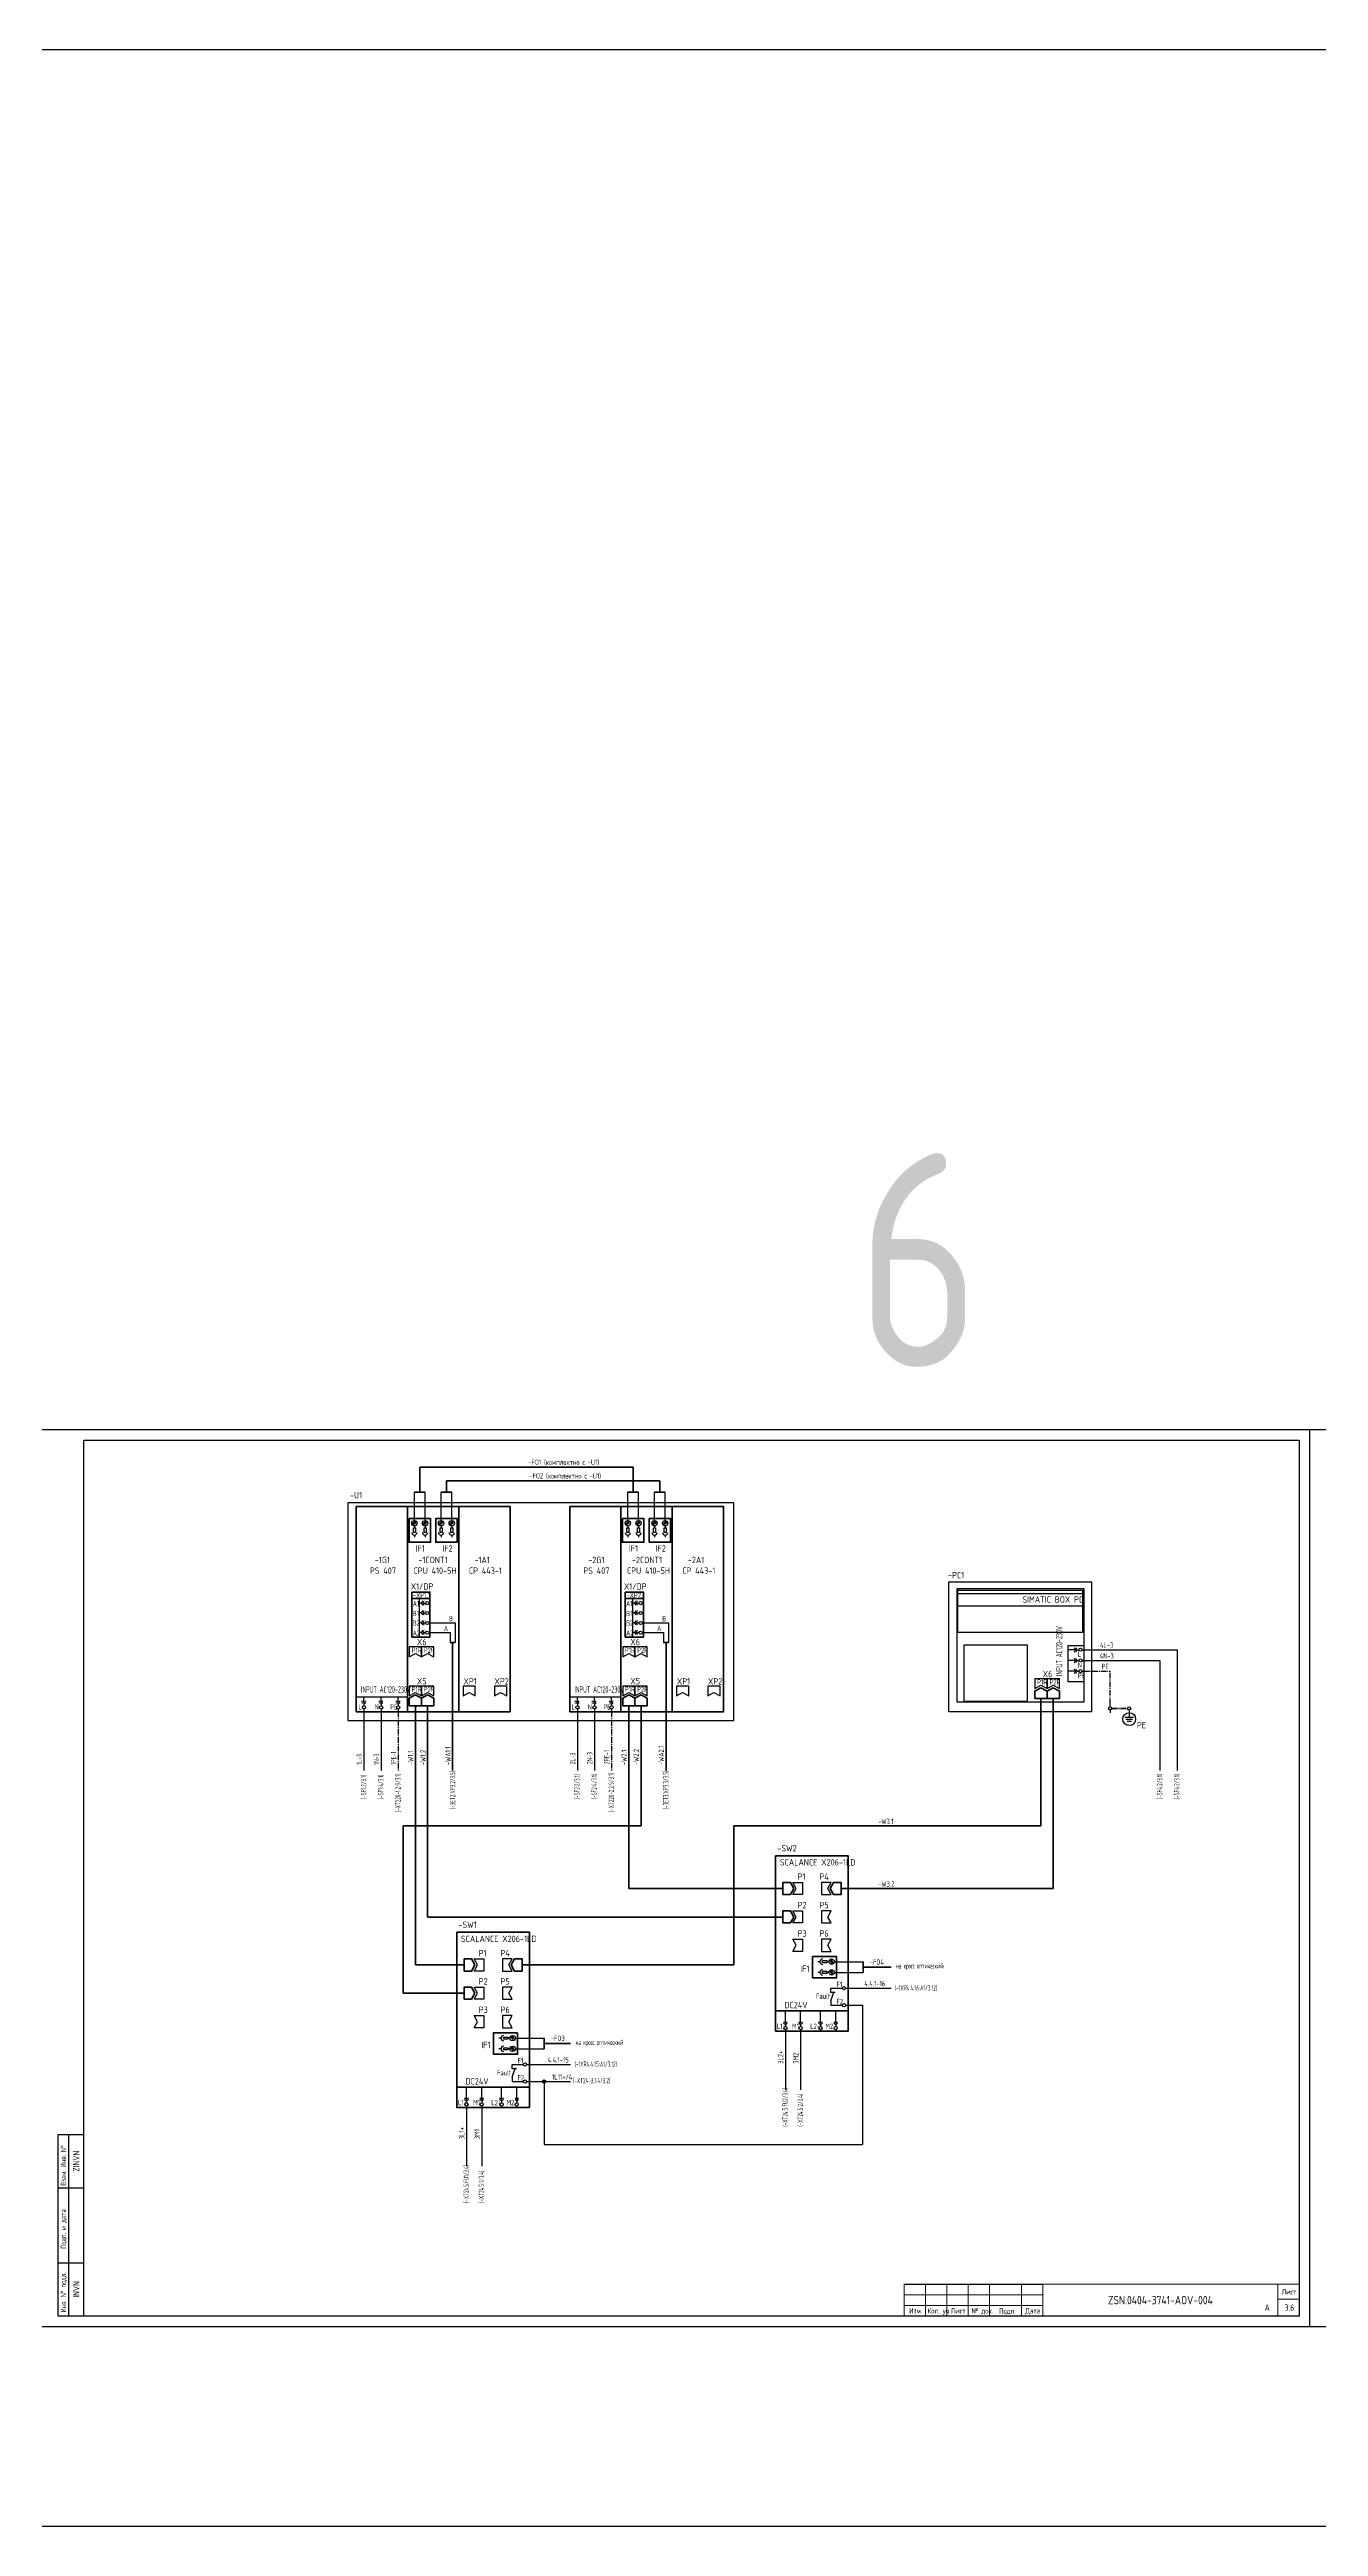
# Model space of a CAD drawing. Header units: millimetres. Extents: x 613 to 19799, y 1373 to 4314.
# Drawn here: x 3666 to 4260, y 1373 to 2532 of the extents above; entities that cross this region are included whole.
import ezdxf
from ezdxf.enums import TextEntityAlignment as Align

# ---------------------------------------------------------------- set-up
doc = ezdxf.new("R2010")
doc.units = ezdxf.units.MM
doc.set_wipeout_variables(frame=1)
doc.linetypes.add('3_2012-53-ТКР2.1-2_План$0${ Chain Double-Dash }', pattern=[0])
doc.linetypes.add('EPL_DASHLONGDOT', pattern=[1, 0.66, -0.12, 0.1, -0.12])
doc.layers.add('EPLAN108', color=5, linetype='Continuous', lineweight=30)
for name, color, linetype in [('Временный', 6, 'Continuous'), ('КИА_МАРКИРОВКА', 2, 'Continuous'), ('КИА_НАКЛЕЙКИ', 1, 'Continuous'), ('КИА_РАМКИ-ШТАМПЫ', 7, 'Continuous'), ('ФОРМАТ', 7, 'Continuous')]:
    doc.layers.add(name, color=color, linetype=linetype)
doc.styles.add('GOST-A 3-1', font='gost_0.ttf', dxfattribs={"height": 3})
doc.styles.add('GOSTA-2.5-1', font='GOST_AU.ttf', dxfattribs={"width": 0.9, "height": 2.5})
doc.styles.add('ROMAND0-100', font='romand.shx')
doc.styles.add('ROMANS0-60', font='romans.shx', dxfattribs={"width": 0.6})
doc.styles.add('ROMANS0-70', font='romans.shx', dxfattribs={"width": 0.7})

# ---------------------------------------------------------------- blocks, each defined once
blk = doc.blocks.new('frm6')
at = {"layer": 'ФОРМАТ'}
blk.add_line((-185, 15), (-120, 15), dxfattribs=at)
at = {"layer": 'ФОРМАТ', "const_width": 0.5}
blk.add_lwpolyline([(-185, 15), (-185, 0), (0, 0), (0, 15)], close=True, dxfattribs=at)
for points in [[(-175, 15), (-175, 0)], [(-165, 15), (-165, 0)], [(-155, 15), (-155, 0)], [(-145, 15), (-145, 0)], [(-130, 15), (-130, 0)], [(-120, 15), (-120, 0)], [(-10, 15), (-10, 0)], [(-185, 10), (-120, 10)], [(-185, 5), (-120, 5)], [(-10, 8), (0, 8)]]:
    blk.add_lwpolyline(points, dxfattribs=at)
at = {"layer": 'ФОРМАТ', "style": 'GOSTA-2.5-1', "width": 0.95}
for s, p in [('Лист', (-8.2, 9.4)), ('Изм.', (-182.6, 0.5)), ('Кол. уч.', (-174, 0.5)), ('Лист', (-163.1, 0.5)), ('№ док.', (-153.4, 0.5)), ('Подп.', (-140.5, 0.4)), ('Дата', (-128.2, 0.5))]:
    blk.add_text(s, height=2.5, dxfattribs=at).set_placement(p, align=Align.BOTTOM_LEFT)
at = {"layer": 'ФОРМАТ', "flags": 8}
for tag, style, width, p in [('R2', 'ROMANS0-70', 0.7, (-184.4, 10)), ('QTY2', 'ROMANS0-70', 0.65, (-174.3, 10.3)), ('SH2', 'ROMANS0-70', 0.7, (-164.3, 10)), ('ND2', 'ROMANS0-60', 0.6, (-154.3, 10)), ('SIGN2', 'ROMANS0-70', 0.7, (-144.3, 10)), ('DATE2', 'ROMANS0-70', 0.43, (-129.4, 10)), ('R1', 'ROMANS0-70', 0.7, (-184.4, 5)), ('QTY1', 'ROMANS0-70', 0.65, (-174.3, 5.3)), ('SH1', 'ROMANS0-70', 0.7, (-164.3, 5)), ('ND1', 'ROMANS0-60', 0.6, (-154.3, 5)), ('SIGN1', 'ROMANS0-70', 0.7, (-144.3, 5)), ('DATE1', 'ROMANS0-70', 0.43, (-129.4, 5))]:
    blk.add_attdef(tag, text='', height=3, dxfattribs=dict(at, style=style, width=width)).set_placement(p, align=Align.BOTTOM_LEFT)
at = {"layer": 'ФОРМАТ', "style": 'ROMANS0-70', "width": 0.7, "flags": 8}
blk.add_attdef('SH', text='', height=3, dxfattribs=at).set_placement((-5.2, 3.8), align=Align.MIDDLE_CENTER)
blk = doc.blocks.new('A$C5C167954')
at = {"color": 0}
for p, q in [((0.7, 2.8), (0.7, 4)), ((0.7, 1.3), (0.7, 0))]:
    blk.add_line(p, q, dxfattribs=at)
blk.add_wipeout([(0.7, 2.8), (0.8, 2.7), (0.9, 2.7), (0.9, 2.7), (1, 2.7), (1, 2.7), (1, 2.7), (1.1, 2.7), (1.1, 2.6), (1.2, 2.6), (1.3, 2.5), (1.3, 2.5), (1.4, 2.4), (1.4, 2.4), (1.4, 2.3), (1.5, 2.2), (1.5, 2.2), (1.5, 2.1), (1.5, 2), (1.5, 1.9), (1.5, 1.9), (1.5, 1.8), (1.4, 1.7), (1.4, 1.7), (1.4, 1.6), (1.4, 1.6), (1.3, 1.5), (1.3, 1.5), (1.3, 1.5), (1.3, 1.4), (1.2, 1.4), (1.2, 1.4), (1.1, 1.3), (1.1, 1.3), (1, 1.3), (0.9, 1.3), (0.8, 1.3), (0.8, 1.3), (0.7, 1.3), (0.7, 1.3), (0.6, 1.3), (0.5, 1.3), (0.4, 1.3), (0.4, 1.4), (0.3, 1.4), (0.2, 1.5), (0.2, 1.5), (0.1, 1.6), (0.1, 1.6), (0.1, 1.7), (0, 1.7), (0, 1.8), (0, 1.8), (0, 1.9), (0, 2), (0, 2), (0, 2.1), (0, 2.1), (0, 2.2), (0, 2.3), (0.1, 2.3), (0.1, 2.4), (0.1, 2.4), (0.2, 2.5), (0.2, 2.5), (0.3, 2.6), (0.3, 2.6), (0.4, 2.7), (0.4, 2.7), (0.5, 2.7), (0.5, 2.7), (0.6, 2.7), (0.7, 2.7)], dxfattribs=at)
blk.add_circle((0.7, 2), 0.75, dxfattribs=at)
blk = doc.blocks.new('A$C2D160E4F')
at = {"color": 0}
for p, q in [((1, 6.3), (5, 6.3)), ((1.5, 5.3), (4.5, 5.3)), ((2, 4.3), (4, 4.3)), ((3, 9.6), (3, 8.3)), ((3, 8.3), (3, 6.3))]:
    blk.add_line(p, q, dxfattribs=at)
blk.add_circle((3, 5.3), 3, dxfattribs=at)
at = {"style": 'GOST-A 3-1'}
blk.add_text('PE', height=3, dxfattribs=at).set_placement((6.6, 1))
blk = doc.blocks.new('A$C3D920043')
at = {"lineweight": 25}
for p, q in [((2, 2), (0, 2)), ((2, 2), (6.5, 0.5)), ((6, 0), (6, 2)), ((6, 2), (8, 2))]:
    blk.add_line(p, q, dxfattribs=at)
blk = doc.blocks.new('A$C2EC3666A')
h = blk.add_hatch(color=7)
h.dxf.hatch_style = 1
edge = h.paths.add_edge_path()
edge.add_arc((0, 0), 0.75, 0, 360)
at = {"color": 0}
blk.add_circle((0, 0), 0.75, dxfattribs=at)

msp = doc.modelspace()

# ---------------------------------------------------------------- linework, layer by layer
for p, q in [((3662, 1886.4), (4256, 1886.4)), ((3682, 1881.4), (4251, 1881.4)), ((3682, 1471.4), (3682, 1881.4)), ((4251, 1881.4), (4251, 1471.4)), ((4256, 1466.4), (4256, 1886.4)), ((4256, 1886.4), (4850, 1886.4)), ((4256, 1466.4), (4256, 1886.4)), ((4039.9, 1624.9), (4059.9, 1624.9)), ((3890.6, 1589.2), (3902.2, 1589.2)), ((3670, 1471.4), (3670, 1556.4)), ((3670, 1556.4), (3682, 1556.4)), ((3675, 1471.4), (3675, 1556.4)), ((3670, 1531.4), (3682, 1531.4)), ((3670, 1496.4), (3682, 1496.4)), ((3675, 1496.4), (3682, 1496.4)), ((4256, 1466.4), (3662, 1466.4)), ((3682, 1471.4), (3670, 1471.4)), ((4251, 1471.4), (3682, 1471.4)), ((4850, 1466.4), (4256, 1466.4))]:
    msp.add_line(p, q)
at = {"color": 31, "lineweight": 40}
for p, q in [((3839.3, 1857.1), (3839.3, 1868.7)), ((3839.3, 1868.7), (3939.2, 1868.7)), ((3939.2, 1857.1), (3939.2, 1868.7)), ((3836.8, 1857.1), (3841.8, 1857.1)), ((3849.3, 1857.1), (3854.3, 1857.1)), ((3851.8, 1857.1), (3851.8, 1862.3)), ((3851.8, 1862.3), (3951.7, 1862.3)), ((3936.7, 1857.1), (3941.7, 1857.1)), ((3949.2, 1857.1), (3954.2, 1857.1)), ((3951.7, 1857.1), (3951.7, 1862.3)), ((4046.8, 1637.3), (4046.8, 1632.3)), ((4059.9, 1634.8), (4046.8, 1634.8)), ((3897.5, 1601.5), (3897.5, 1596.5)), ((3909.9, 1599), (3897.5, 1599))]:
    msp.add_line(p, q, dxfattribs=at)
at = {"color": 0}
for p, q in [((3836.8, 1843.7), (3836.8, 1857.1)), ((3841.8, 1843.7), (3841.8, 1857.1)), ((3849.3, 1843.7), (3849.3, 1857.1)), ((3854.3, 1843.7), (3854.3, 1857.1)), ((3936.7, 1843.7), (3936.7, 1857.1)), ((3941.7, 1843.7), (3941.7, 1857.1)), ((3949.2, 1843.7), (3949.2, 1857.1)), ((3954.2, 1843.7), (3954.2, 1857.1)), ((3835.8, 1842.3), (3837.3, 1843.1)), ((3837.5, 1842.7), (3836.1, 1841.8)), ((3836.1, 1841.8), (3836.9, 1842.5)), ((3837.1, 1842.2), (3836.1, 1841.8)), ((3837.3, 1843.1), (3836.3, 1842.8)), ((3836.5, 1842.4), (3837.3, 1843.1)), ((3836.8, 1841.2), (3836.8, 1840.2)), ((3836.8, 1837), (3836.8, 1836)), ((3840.8, 1842.3), (3842.3, 1843.1)), ((3842.5, 1842.7), (3841.1, 1841.8)), ((3841.1, 1841.8), (3841.9, 1842.5)), ((3842.1, 1842.2), (3841.1, 1841.8)), ((3842.3, 1843.1), (3841.3, 1842.8)), ((3841.5, 1842.4), (3842.3, 1843.1)), ((3841.8, 1841.2), (3841.8, 1840.2)), ((3841.8, 1837), (3841.8, 1836)), ((3848.3, 1842.3), (3849.8, 1843.1)), ((3850, 1842.7), (3848.6, 1841.8)), ((3848.6, 1841.8), (3849.3, 1842.5)), ((3849.5, 1842.2), (3848.6, 1841.8)), ((3849.8, 1843.1), (3848.8, 1842.8)), ((3849, 1842.4), (3849.8, 1843.1)), ((3849.3, 1841.2), (3849.3, 1840.2)), ((3849.3, 1837), (3849.3, 1836)), ((3853.3, 1842.3), (3854.8, 1843.1)), ((3855, 1842.7), (3853.6, 1841.8)), ((3853.6, 1841.8), (3854.3, 1842.5)), ((3854.5, 1842.2), (3853.6, 1841.8)), ((3854.8, 1843.1), (3853.8, 1842.8)), ((3854, 1842.4), (3854.8, 1843.1)), ((3854.3, 1841.2), (3854.3, 1840.2)), ((3854.3, 1837), (3854.3, 1836)), ((3935.7, 1842.3), (3937.2, 1843.1)), ((3937.4, 1842.7), (3936, 1841.8)), ((3936, 1841.8), (3936.7, 1842.5)), ((3936.9, 1842.2), (3936, 1841.8)), ((3937.2, 1843.1), (3936.2, 1842.8)), ((3936.4, 1842.4), (3937.2, 1843.1)), ((3936.7, 1841.2), (3936.7, 1840.2)), ((3936.7, 1837), (3936.7, 1836)), ((3940.7, 1842.3), (3942.2, 1843.1)), ((3942.4, 1842.7), (3941, 1841.8)), ((3941, 1841.8), (3941.7, 1842.5)), ((3941.9, 1842.2), (3941, 1841.8)), ((3942.2, 1843.1), (3941.2, 1842.8)), ((3941.4, 1842.4), (3942.2, 1843.1)), ((3941.7, 1841.2), (3941.7, 1840.2)), ((3941.7, 1837), (3941.7, 1836)), ((3948.2, 1842.3), (3949.7, 1843.1)), ((3949.9, 1842.7), (3948.4, 1841.8)), ((3948.4, 1841.8), (3949.2, 1842.5)), ((3949.4, 1842.2), (3948.4, 1841.8)), ((3949.7, 1843.1), (3948.7, 1842.8)), ((3948.9, 1842.4), (3949.7, 1843.1)), ((3949.2, 1841.2), (3949.2, 1840.2)), ((3949.2, 1837), (3949.2, 1836)), ((3953.2, 1842.3), (3954.7, 1843.1)), ((3954.9, 1842.7), (3953.4, 1841.8)), ((3953.4, 1841.8), (3954.2, 1842.5)), ((3954.4, 1842.2), (3953.4, 1841.8)), ((3954.7, 1843.1), (3953.7, 1842.8)), ((3953.9, 1842.4), (3954.7, 1843.1)), ((3954.2, 1841.2), (3954.2, 1840.2)), ((3954.2, 1837), (3954.2, 1836)), ((3839.2, 1789.2), (3839.2, 1807.2)), ((3839.9, 1805.1), (3839.2, 1805.1)), ((3839.9, 1800.5), (3839.2, 1800.5)), ((3840.7, 1805.1), (3842.1, 1805.1)), ((3840.7, 1800.5), (3842.1, 1800.5)), ((3843.6, 1805.1), (3844.1, 1805.1)), ((3843.6, 1800.5), (3844.1, 1800.5)), ((3939.1, 1789.2), (3939.1, 1807.2)), ((3939.8, 1805.1), (3939.1, 1805.1)), ((3939.8, 1800.5), (3939.1, 1800.5)), ((3940.5, 1805.1), (3941.9, 1805.1)), ((3940.5, 1800.5), (3941.9, 1800.5)), ((3943.4, 1805.1), (3944, 1805.1)), ((3943.4, 1800.5), (3944, 1800.5)), ((3839.9, 1795.9), (3839.2, 1795.9)), ((3839.9, 1791.3), (3839.2, 1791.3)), ((3840.7, 1795.9), (3842.1, 1795.9)), ((3840.7, 1791.3), (3842.1, 1791.3)), ((3843.6, 1795.8), (3844.1, 1795.8)), ((3843.6, 1791.3), (3844.1, 1791.3)), ((3844.1, 1795.8), (3855.9, 1795.8)), ((3844.1, 1791.3), (3853.5, 1791.3)), ((3853.5, 1791.3), (3853.5, 1786.7)), ((3855.9, 1795.8), (3855.9, 1786.7)), ((3939.8, 1795.9), (3939.1, 1795.9)), ((3939.8, 1791.3), (3939.1, 1791.3)), ((3940.5, 1795.9), (3941.9, 1795.9)), ((3940.5, 1791.3), (3941.9, 1791.3)), ((3943.4, 1795.8), (3944, 1795.8)), ((3943.4, 1791.3), (3944, 1791.3)), ((3944, 1795.8), (3955.8, 1795.8)), ((3944, 1791.3), (3953.4, 1791.3)), ((3953.4, 1791.3), (3953.4, 1786.7)), ((3955.8, 1795.8), (3955.8, 1786.7)), ((3843.6, 1782), (3844.1, 1782)), ((4146.4, 1783.3), (4142.9, 1783.3)), ((4146.4, 1778.3), (4142.9, 1778.3)), ((4147.1, 1783.3), (4147.9, 1783.3)), ((4147.1, 1778.3), (4147.9, 1778.3)), ((4149.4, 1783.3), (4150.1, 1783.3)), ((4149.4, 1778.3), (4150.1, 1778.3)), ((4146.4, 1773.3), (4142.9, 1773.3)), ((4147.1, 1773.3), (4147.9, 1773.3)), ((4149.4, 1773.3), (4150.1, 1773.3)), ((3813.2, 1758.5), (3813.2, 1761.3)), ((3813.2, 1757.8), (3813.2, 1757)), ((3813.2, 1755.5), (3813.2, 1754.3)), ((3821.2, 1758.5), (3821.2, 1761.3)), ((3821.2, 1757.8), (3821.2, 1757)), ((3821.2, 1755.5), (3821.2, 1754.3)), ((3829.2, 1758.5), (3829.2, 1761.3)), ((3829.2, 1757.8), (3829.2, 1757)), ((3829.2, 1755.5), (3829.2, 1754.3)), ((3913.1, 1758.5), (3913.1, 1761.3)), ((3913.1, 1757.8), (3913.1, 1757)), ((3913.1, 1755.5), (3913.1, 1754.3)), ((3921.1, 1758.5), (3921.1, 1761.3)), ((3921.1, 1757.8), (3921.1, 1757)), ((3921.1, 1755.5), (3921.1, 1754.3)), ((3929.1, 1758.5), (3929.1, 1761.3)), ((3929.1, 1757.8), (3929.1, 1757)), ((3929.1, 1755.5), (3929.1, 1754.3)), ((4026.6, 1637.3), (4025.6, 1637.3)), ((4030.9, 1637.3), (4029.9, 1637.3)), ((4032.3, 1636.5), (4031.4, 1638)), ((4031.4, 1638), (4032.1, 1637.2)), ((4031.8, 1637), (4031.4, 1638)), ((4031.9, 1638.3), (4032.7, 1636.7)), ((4032.1, 1637.6), (4032.7, 1636.7)), ((4032.7, 1636.7), (4032.4, 1637.7)), ((4033.4, 1637.3), (4046.8, 1637.3)), ((4026.6, 1632.3), (4025.6, 1632.3)), ((4030.9, 1632.3), (4029.9, 1632.3)), ((4032.3, 1631.5), (4031.4, 1633)), ((4031.4, 1633), (4032.1, 1632.2)), ((4031.8, 1632), (4031.4, 1633)), ((4031.8, 1624.9), (4037.2, 1624.9)), ((4031.9, 1633.3), (4032.7, 1631.7)), ((4032.1, 1632.6), (4032.7, 1631.7)), ((4032.7, 1631.7), (4032.4, 1632.7)), ((4033.4, 1632.3), (4046.8, 1632.3)), ((4038.7, 1624.9), (4039.9, 1624.9)), ((4010.5, 1608.5), (4010.5, 1614.3)), ((4017.6, 1608.5), (4017.6, 1614.3)), ((4026.9, 1608.5), (4026.9, 1614.3)), ((4031.8, 1616.9), (4037.2, 1616.9)), ((4034, 1608.5), (4034, 1614.3)), ((4038.7, 1616.9), (4039.9, 1616.9)), ((3877.3, 1601.5), (3876.3, 1601.5)), ((3881.6, 1601.5), (3880.6, 1601.5)), ((3883, 1600.8), (3882.1, 1602.2)), ((3882.1, 1602.2), (3882.8, 1601.5)), ((3882.5, 1601.3), (3882.1, 1602.2)), ((3882.7, 1602.5), (3883.4, 1601)), ((3882.8, 1601.8), (3883.4, 1601)), ((3883.4, 1601), (3883.1, 1602)), ((3884.1, 1601.5), (3897.5, 1601.5)), ((4010.5, 1607.7), (4010.5, 1607)), ((4010.5, 1605.5), (4010.5, 1604.8)), ((4017.6, 1607.7), (4017.6, 1607)), ((4017.6, 1605.5), (4017.6, 1604.8)), ((4026.9, 1607.7), (4026.9, 1607)), ((4026.9, 1605.5), (4026.9, 1604.8)), ((4034, 1607.7), (4034, 1607)), ((4034, 1605.5), (4034, 1604.8)), ((3877.3, 1596.5), (3876.3, 1596.5)), ((3881.6, 1596.5), (3880.6, 1596.5)), ((3883, 1595.8), (3882.1, 1597.2)), ((3882.1, 1597.2), (3882.8, 1596.5)), ((3882.5, 1596.3), (3882.1, 1597.2)), ((3882.6, 1589.2), (3887.9, 1589.2)), ((3882.7, 1597.5), (3883.4, 1596)), ((3882.8, 1596.8), (3883.4, 1596)), ((3883.4, 1596), (3883.1, 1597)), ((3884.1, 1596.5), (3897.5, 1596.5)), ((3889.4, 1589.2), (3890.6, 1589.2)), ((3902.2, 1589.2), (3909.9, 1589.2)), ((3861.2, 1572.8), (3861.2, 1578.6)), ((3868.3, 1572.8), (3868.3, 1578.6)), ((3877.6, 1572.8), (3877.6, 1578.6)), ((3882.6, 1581.2), (3887.9, 1581.2)), ((3884.7, 1572.8), (3884.7, 1578.6)), ((3889.4, 1581.2), (3890.6, 1581.2)), ((3861.2, 1572), (3861.2, 1571.3)), ((3861.2, 1569.8), (3861.2, 1569.1)), ((3868.3, 1572), (3868.3, 1571.3)), ((3868.3, 1569.8), (3868.3, 1569.1)), ((3877.6, 1572), (3877.6, 1571.3)), ((3877.6, 1569.8), (3877.6, 1569.1)), ((3884.7, 1572), (3884.7, 1571.3)), ((3884.7, 1569.8), (3884.7, 1569.1))]:
    msp.add_line(p, q, dxfattribs=at)
at = {"linetype": 'Continuous'}
for p, q in [((4149.6, 1809.5), (4091.2, 1809.5)), ((4091.2, 1803.9), (4149.6, 1803.9))]:
    msp.add_line(p, q, dxfattribs=at)
at = {"lineweight": 18}
for p, q in [((3840.7, 1806.2), (3839.9, 1805.1)), ((3839.9, 1805.1), (3840.7, 1804.2)), ((3840.7, 1801.6), (3839.9, 1800.5)), ((3839.9, 1800.5), (3840.7, 1799.6)), ((3840.7, 1797), (3839.9, 1795.9)), ((3841.4, 1806.2), (3840.7, 1805.1)), ((3840.7, 1805.1), (3841.4, 1804.2)), ((3841.4, 1801.6), (3840.7, 1800.5)), ((3840.7, 1800.5), (3841.4, 1799.6)), ((3841.4, 1797), (3840.7, 1795.9)), ((3940.5, 1806.2), (3939.8, 1805.1)), ((3939.8, 1805.1), (3940.5, 1804.2)), ((3940.5, 1801.6), (3939.8, 1800.5)), ((3939.8, 1800.5), (3940.5, 1799.6)), ((3940.5, 1797), (3939.8, 1795.9)), ((3941.3, 1806.2), (3940.5, 1805.1)), ((3940.5, 1805.1), (3941.3, 1804.2)), ((3941.3, 1801.6), (3940.5, 1800.5)), ((3940.5, 1800.5), (3941.3, 1799.6)), ((3941.3, 1797), (3940.5, 1795.9)), ((3839.9, 1795.9), (3840.7, 1795)), ((3840.7, 1792.4), (3839.9, 1791.3)), ((3839.9, 1791.3), (3840.7, 1790.4)), ((3840.7, 1795.9), (3841.4, 1795)), ((3841.4, 1792.4), (3840.7, 1791.3)), ((3840.7, 1791.3), (3841.4, 1790.4)), ((3939.8, 1795.9), (3940.5, 1795)), ((3940.5, 1792.4), (3939.8, 1791.3)), ((3939.8, 1791.3), (3940.5, 1790.4)), ((3940.5, 1795.9), (3941.3, 1795)), ((3941.3, 1792.4), (3940.5, 1791.3)), ((3940.5, 1791.3), (3941.3, 1790.4)), ((4146.4, 1783.3), (4145.7, 1784.2)), ((4145.7, 1782.2), (4146.4, 1783.3)), ((4146.4, 1778.3), (4145.7, 1779.2)), ((4145.7, 1777.2), (4146.4, 1778.3)), ((4146.4, 1773.3), (4145.7, 1774.2)), ((4147.1, 1783.3), (4146.4, 1784.2)), ((4146.4, 1782.2), (4147.1, 1783.3)), ((4147.1, 1778.3), (4146.4, 1779.2)), ((4146.4, 1777.2), (4147.1, 1778.3)), ((4147.1, 1773.3), (4146.4, 1774.2)), ((4145.7, 1772.2), (4146.4, 1773.3)), ((4146.4, 1772.2), (4147.1, 1773.3)), ((3812.1, 1759.3), (3813.2, 1758.5)), ((3812.1, 1758.5), (3813.2, 1757.8)), ((3813.2, 1758.5), (3814.1, 1759.3)), ((3813.2, 1757.8), (3814.1, 1758.5)), ((3820.1, 1759.3), (3821.2, 1758.5)), ((3820.1, 1758.5), (3821.2, 1757.8)), ((3821.2, 1758.5), (3822.1, 1759.3)), ((3821.2, 1757.8), (3822.1, 1758.5)), ((3828.1, 1759.3), (3829.2, 1758.5)), ((3828.1, 1758.5), (3829.2, 1757.8)), ((3829.2, 1758.5), (3830.1, 1759.3)), ((3829.2, 1757.8), (3830.1, 1758.5)), ((3911.9, 1759.3), (3913.1, 1758.5)), ((3911.9, 1758.5), (3913.1, 1757.8)), ((3913.1, 1758.5), (3913.9, 1759.3)), ((3913.1, 1757.8), (3913.9, 1758.5)), ((3919.9, 1759.3), (3921.1, 1758.5)), ((3919.9, 1758.5), (3921.1, 1757.8)), ((3921.1, 1758.5), (3921.9, 1759.3)), ((3921.1, 1757.8), (3921.9, 1758.5)), ((3927.9, 1759.3), (3929.1, 1758.5)), ((3927.9, 1758.5), (3929.1, 1757.8)), ((3929.1, 1758.5), (3929.9, 1759.3)), ((3929.1, 1757.8), (3929.9, 1758.5)), ((4010.5, 1608.5), (4009.6, 1609.2)), ((4010.5, 1607.7), (4009.6, 1608.5)), ((4010.5, 1608.5), (4011.3, 1609.2)), ((4010.5, 1607.7), (4011.3, 1608.5)), ((4017.6, 1608.5), (4016.7, 1609.2)), ((4017.6, 1607.7), (4016.7, 1608.5)), ((4017.6, 1608.5), (4018.5, 1609.2)), ((4017.6, 1607.7), (4018.5, 1608.5)), ((4026.9, 1608.5), (4026, 1609.2)), ((4026.9, 1607.7), (4026, 1608.5)), ((4026.9, 1608.5), (4027.8, 1609.2)), ((4026.9, 1607.7), (4027.8, 1608.5)), ((4034, 1608.5), (4033.1, 1609.2)), ((4034, 1607.7), (4033.1, 1608.5)), ((4034, 1608.5), (4034.9, 1609.2)), ((4034, 1607.7), (4034.9, 1608.5)), ((3861.2, 1572.8), (3860.3, 1573.5)), ((3861.2, 1572), (3860.3, 1572.8)), ((3861.2, 1572.8), (3862.1, 1573.5)), ((3861.2, 1572), (3862.1, 1572.8)), ((3868.3, 1572.8), (3867.4, 1573.5)), ((3868.3, 1572), (3867.4, 1572.8)), ((3868.3, 1572.8), (3869.2, 1573.5)), ((3868.3, 1572), (3869.2, 1572.8)), ((3877.6, 1572.8), (3876.7, 1573.5)), ((3877.6, 1572), (3876.7, 1572.8)), ((3877.6, 1572.8), (3878.5, 1573.5)), ((3877.6, 1572), (3878.5, 1572.8)), ((3884.7, 1572.8), (3883.9, 1573.5)), ((3884.7, 1572), (3883.9, 1572.8)), ((3884.7, 1572.8), (3885.6, 1573.5)), ((3884.7, 1572), (3885.6, 1572.8))]:
    msp.add_line(p, q, dxfattribs=at)
at = {"color": 6, "lineweight": 40}
for p, q in [((3853.5, 1786.7), (3855.9, 1786.7)), ((3854.7, 1786.7), (3854.7, 1726.8)), ((3953.4, 1786.7), (3955.8, 1786.7)), ((3954.6, 1786.7), (3954.6, 1726.8))]:
    msp.add_line(p, q, dxfattribs=at)
at = {"color": 30, "lineweight": 25, "ltscale": 4}
for p, q in [((4150.1, 1783.3), (4193.8, 1783.3)), ((4193.8, 1783.3), (4193.8, 1726.8)), ((3813.2, 1754.3), (3813.2, 1726.8)), ((3913.1, 1754.3), (3913.1, 1726.8))]:
    msp.add_line(p, q, dxfattribs=at)
at = {"color": 5}
for p, q in [((4150.1, 1778.3), (4185.8, 1778.3)), ((3821.2, 1754.3), (3821.2, 1726.8)), ((3921.1, 1754.3), (3921.1, 1726.8))]:
    msp.add_line(p, q, dxfattribs=at)
at = {"color": 5, "lineweight": 25, "ltscale": 8}
msp.add_line((4185.8, 1778.3), (4185.8, 1726.8), dxfattribs=at)
at = {"color": 3, "linetype": 'EPL_DASHLONGDOT', "lineweight": 25, "ltscale": 4}
for p, q in [((4150.1, 1773.3), (4162.5, 1773.3)), ((3829.2, 1754.3), (3829.2, 1726.8)), ((3929.1, 1754.3), (3929.1, 1726.8))]:
    msp.add_line(p, q, dxfattribs=at)
at = {"color": 3, "lineweight": 40}
for p, q in [((3837.3, 1711.7), (3837.3, 1757.1)), ((3843, 1705.9), (3843, 1757.1)), ((3937.1, 1671.5), (3937.1, 1757.1)), ((3942.9, 1700.9), (3942.9, 1757.1)), ((4130.1, 1700.9), (4130.1, 1760.5)), ((4135.8, 1671.5), (4135.8, 1760.5)), ((3837.3, 1635.8), (3837.3, 1711.7)), ((3843, 1658.2), (3843, 1705.9)), ((3831.5, 1622.5), (3831.5, 1700.9)), ((3831.5, 1700.9), (3942.9, 1700.9)), ((3986.3, 1635.8), (3986.3, 1700.9)), ((3986.3, 1700.9), (4130.1, 1700.9)), ((3937.1, 1671.5), (4009.3, 1671.5)), ((4036.5, 1671.5), (4135.8, 1671.5)), ((3843, 1658.2), (4009.3, 1658.2)), ((3837.3, 1635.8), (3860.1, 1635.8)), ((3887.2, 1635.8), (3986.3, 1635.8)), ((3831.5, 1622.5), (3860.1, 1622.5))]:
    msp.add_line(p, q, dxfattribs=at)
at = {"color": 1}
for p, q in [((4039.9, 1616.9), (4046.6, 1616.9)), ((4046.6, 1616.9), (4046.6, 1551.8)), ((4010.5, 1604.4), (4010.5, 1577.3)), ((3890.6, 1581.2), (3906, 1581.2)), ((3897.5, 1581.2), (3897.5, 1551.8)), ((3906, 1581.2), (3909.9, 1581.2)), ((3861.2, 1569.1), (3861.2, 1541.6)), ((3897.5, 1551.8), (4046.6, 1551.8))]:
    msp.add_line(p, q, dxfattribs=at)
at = {"color": 4}
for p, q in [((4017.6, 1604.4), (4017.6, 1577.3)), ((3868.3, 1569.1), (3868.3, 1541.6))]:
    msp.add_line(p, q, dxfattribs=at)
at = {"color": 0, "linetype": '3_2012-53-ТКР2.1-2_План$0${ Chain Double-Dash }', "ltscale": 5}
msp.add_lwpolyline([(3986.3, 1852.1), (3805.6, 1852.1), (3805.6, 1750.2), (3986.3, 1750.2)], close=True, dxfattribs=at)
at = {"color": 0, "lineweight": 40}
for points in [[(3809.6, 1850.3), (3833.6, 1850.3), (3833.6, 1754.3), (3809.6, 1754.3)], [(3833.6, 1850.3), (3857.6, 1850.3), (3857.6, 1754.3), (3833.6, 1754.3)], [(3834.3, 1844.7), (3844.4, 1844.7), (3844.4, 1833.6), (3834.3, 1833.6)], [(3846.8, 1844.7), (3856.8, 1844.7), (3856.8, 1833.6), (3846.8, 1833.6)], [(3857.6, 1850.3), (3881.6, 1850.3), (3881.6, 1754.3), (3857.6, 1754.3)], [(3909.5, 1850.3), (3933.5, 1850.3), (3933.5, 1754.3), (3909.5, 1754.3)], [(3933.5, 1850.3), (3957.5, 1850.3), (3957.5, 1754.3), (3933.5, 1754.3)], [(3934.2, 1844.7), (3944.2, 1844.7), (3944.2, 1833.6), (3934.2, 1833.6)], [(3946.7, 1844.7), (3956.7, 1844.7), (3956.7, 1833.6), (3946.7, 1833.6)], [(3957.5, 1850.3), (3981.5, 1850.3), (3981.5, 1754.3), (3957.5, 1754.3)], [(3835.6, 1810.3), (3844.1, 1810.3), (3844.1, 1789.2), (3835.6, 1789.2)], [(3835.6, 1810.3), (3844.1, 1810.3), (3844.1, 1807.2), (3835.6, 1807.2)], [(3935.5, 1810.3), (3944, 1810.3), (3944, 1789.2), (3935.5, 1789.2)], [(3935.5, 1810.3), (3944, 1810.3), (3944, 1807.2), (3935.5, 1807.2)], [(4034.4, 1639.7), (4034.4, 1629.7), (4023.2, 1629.7), (4023.2, 1639.7)], [(4005.9, 1614.3), (4039.9, 1614.3), (4039.9, 1604.8), (4005.9, 1604.8)], [(3885.1, 1604), (3885.1, 1594), (3873.9, 1594), (3873.9, 1604)], [(3856.6, 1578.6), (3890.6, 1578.6), (3890.6, 1569.1), (3856.6, 1569.1)]]:
    msp.add_lwpolyline(points, close=True, dxfattribs=at)
at = {"color": 0}
for points in [[(3836.3, 1840.3), (3837.3, 1840.3), (3837.3, 1838.2), (3836.3, 1838.2)], [(3841.3, 1840.3), (3842.3, 1840.3), (3842.3, 1838.2), (3841.3, 1838.2)], [(3848.8, 1840.3), (3849.8, 1840.3), (3849.8, 1838.2), (3848.8, 1838.2)], [(3853.8, 1840.3), (3854.8, 1840.3), (3854.8, 1838.2), (3853.8, 1838.2)], [(3936.2, 1840.3), (3937.2, 1840.3), (3937.2, 1838.2), (3936.2, 1838.2)], [(3941.2, 1840.3), (3942.2, 1840.3), (3942.2, 1838.2), (3941.2, 1838.2)], [(3948.7, 1840.3), (3949.7, 1840.3), (3949.7, 1838.2), (3948.7, 1838.2)], [(3953.7, 1840.3), (3954.7, 1840.3), (3954.7, 1838.2), (3953.7, 1838.2)], [(4087, 1815), (4153.7, 1815), (4153.7, 1754.3), (4087, 1754.3)], [(4090.8, 1812), (4150.1, 1812), (4150.1, 1758.7), (4090.8, 1758.7)], [(4091.2, 1811.2), (4149.6, 1811.2), (4149.6, 1791.4), (4091.2, 1791.4)], [(4094.2, 1785.6), (4123.7, 1785.6), (4123.7, 1759.1), (4094.2, 1759.1)], [(4142.9, 1768.2), (4142.9, 1785.3), (4150.1, 1785.3), (4150.1, 1768.2)], [(3809.6, 1761.3), (3833.6, 1761.3), (3833.6, 1754.3), (3809.6, 1754.3)], [(3909.5, 1761.3), (3933.5, 1761.3), (3933.5, 1754.3), (3909.5, 1754.3)], [(4029.9, 1637.8), (4029.9, 1636.7), (4027.9, 1636.7), (4027.9, 1637.8)], [(4029.9, 1632.8), (4029.9, 1631.7), (4027.9, 1631.7), (4027.9, 1632.8)], [(3880.6, 1602), (3880.6, 1601), (3878.6, 1601), (3878.6, 1602)], [(3880.6, 1597), (3880.6, 1596), (3878.6, 1596), (3878.6, 1597)]]:
    msp.add_lwpolyline(points, close=True, dxfattribs=at)
for points in [[(3834.4, 1780), (3837.3, 1781.6), (3840.1, 1780), (3840.1, 1784.6), (3834.4, 1784.6), (3834.4, 1780)], [(3840.1, 1780), (3843, 1781.6), (3845.9, 1780), (3845.9, 1784.6), (3840.1, 1784.6), (3840.1, 1780)], [(3934.3, 1780), (3937.1, 1781.6), (3940, 1780), (3940, 1784.6), (3934.3, 1784.6), (3934.3, 1780)], [(3940, 1780), (3942.9, 1781.6), (3945.7, 1780), (3945.7, 1784.6), (3940, 1784.6), (3940, 1780)], [(3834.4, 1761.7), (3837.3, 1763.3), (3840.1, 1761.7), (3840.1, 1766.3), (3834.4, 1766.3), (3834.4, 1761.7)], [(3840.1, 1761.7), (3843, 1763.3), (3845.9, 1761.7), (3845.9, 1766.3), (3840.1, 1766.3), (3840.1, 1761.7)], [(3859.6, 1761.7), (3862.5, 1763.3), (3865.3, 1761.7), (3865.3, 1766.3), (3859.6, 1766.3), (3859.6, 1761.7)], [(3874.3, 1761.7), (3877.1, 1763.3), (3880, 1761.7), (3880, 1766.3), (3874.3, 1766.3), (3874.3, 1761.7)], [(3934.3, 1761.7), (3937.1, 1763.3), (3940, 1761.7), (3940, 1766.3), (3934.3, 1766.3), (3934.3, 1761.7)], [(3940, 1761.7), (3942.9, 1763.3), (3945.7, 1761.7), (3945.7, 1766.3), (3940, 1766.3), (3940, 1761.7)], [(3959.5, 1761.7), (3962.3, 1763.3), (3965.2, 1761.7), (3965.2, 1766.3), (3959.5, 1766.3), (3959.5, 1761.7)], [(3974.1, 1761.7), (3977, 1763.3), (3979.9, 1761.7), (3979.9, 1766.3), (3974.1, 1766.3), (3974.1, 1761.7)], [(4127.2, 1765.1), (4130.1, 1766.7), (4133, 1765.1), (4133, 1769.7), (4127.2, 1769.7), (4127.2, 1765.1)], [(4133, 1765.1), (4135.8, 1766.7), (4138.7, 1765.1), (4138.7, 1769.7), (4133, 1769.7), (4133, 1765.1)], [(4013.9, 1668.7), (4015.5, 1671.5), (4013.9, 1674.4), (4018.5, 1674.4), (4018.5, 1668.7), (4013.9, 1668.7)], [(4031.9, 1668.7), (4030.3, 1671.5), (4031.9, 1674.4), (4027.3, 1674.4), (4027.3, 1668.7), (4031.9, 1668.7)], [(4013.9, 1655.4), (4015.5, 1658.2), (4013.9, 1661.1), (4018.5, 1661.1), (4018.5, 1655.4), (4013.9, 1655.4)], [(4031.9, 1655.4), (4030.3, 1658.2), (4031.9, 1661.1), (4027.3, 1661.1), (4027.3, 1655.4), (4031.9, 1655.4)], [(4013.9, 1642.1), (4015.5, 1645), (4013.9, 1647.8), (4018.5, 1647.8), (4018.5, 1642.1), (4013.9, 1642.1)], [(4031.9, 1642.1), (4030.3, 1645), (4031.9, 1647.8), (4027.3, 1647.8), (4027.3, 1642.1), (4031.9, 1642.1)], [(3864.7, 1632.9), (3866.3, 1635.8), (3864.7, 1638.7), (3869.3, 1638.7), (3869.3, 1632.9), (3864.7, 1632.9)], [(3882.6, 1632.9), (3881, 1635.8), (3882.6, 1638.7), (3878, 1638.7), (3878, 1632.9), (3882.6, 1632.9)], [(3864.7, 1619.7), (3866.3, 1622.5), (3864.7, 1625.4), (3869.3, 1625.4), (3869.3, 1619.7), (3864.7, 1619.7)], [(3882.6, 1619.7), (3881, 1622.5), (3882.6, 1625.4), (3878, 1625.4), (3878, 1619.7), (3882.6, 1619.7)], [(3864.7, 1606.4), (3866.3, 1609.2), (3864.7, 1612.1), (3869.3, 1612.1), (3869.3, 1606.4), (3864.7, 1606.4)], [(3882.6, 1606.4), (3881, 1609.2), (3882.6, 1612.1), (3878, 1612.1), (3878, 1606.4), (3882.6, 1606.4)]]:
    msp.add_lwpolyline(points, dxfattribs=at)
at = {"color": 3, "lineweight": 40}
for points in [[(3837.3, 1762.2), (3834.4, 1760.6), (3834.4, 1757.1), (3840.1, 1757.1), (3840.1, 1760.6), (3837.3, 1762.2)], [(3843, 1762.2), (3840.1, 1760.6), (3840.1, 1757.1), (3845.9, 1757.1), (3845.9, 1760.6), (3843, 1762.2)], [(3937.1, 1762.2), (3934.3, 1760.6), (3934.3, 1757.1), (3940, 1757.1), (3940, 1760.6), (3937.1, 1762.2)], [(3942.9, 1762.2), (3940, 1760.6), (3940, 1757.1), (3945.7, 1757.1), (3945.7, 1760.6), (3942.9, 1762.2)], [(4130.1, 1765.5), (4127.2, 1763.9), (4127.2, 1760.5), (4133, 1760.5), (4133, 1763.9), (4130.1, 1765.5)], [(4135.8, 1765.5), (4133, 1763.9), (4133, 1760.5), (4138.7, 1760.5), (4138.7, 1763.9), (4135.8, 1765.5)], [(4014.4, 1671.5), (4012.8, 1674.4), (4009.3, 1674.4), (4009.3, 1668.7), (4012.8, 1668.7), (4014.4, 1671.5)], [(4031.4, 1671.5), (4033, 1674.4), (4036.5, 1674.4), (4036.5, 1668.7), (4033, 1668.7), (4031.4, 1671.5)], [(4014.4, 1658.2), (4012.8, 1661.1), (4009.3, 1661.1), (4009.3, 1655.4), (4012.8, 1655.4), (4014.4, 1658.2)], [(3865.1, 1635.8), (3863.5, 1638.7), (3860.1, 1638.7), (3860.1, 1632.9), (3863.5, 1632.9), (3865.1, 1635.8)], [(3882.1, 1635.8), (3883.7, 1638.7), (3887.2, 1638.7), (3887.2, 1632.9), (3883.7, 1632.9), (3882.1, 1635.8)], [(3865.1, 1622.5), (3863.5, 1625.4), (3860.1, 1625.4), (3860.1, 1619.7), (3863.5, 1619.7), (3865.1, 1622.5)]]:
    msp.add_lwpolyline(points, dxfattribs=at)
at = {"lineweight": 40}
for points in [[(4005.9, 1686.8), (4039.9, 1686.8), (4039.9, 1604.8), (4005.9, 1604.8)], [(3856.6, 1651.1), (3890.6, 1651.1), (3890.6, 1569.1), (3856.6, 1569.1)]]:
    msp.add_lwpolyline(points, close=True, dxfattribs=at)
at = {"color": 0}
for centre, radius in [((3836.8, 1842.5), 1.25), ((3841.8, 1842.5), 1.25), ((3849.3, 1842.5), 1.25), ((3854.3, 1842.5), 1.25), ((3936.7, 1842.5), 1.25), ((3941.7, 1842.5), 1.25), ((3949.2, 1842.5), 1.25), ((3954.2, 1842.5), 1.25), ((3842.8, 1805.1), 0.75), ((3842.8, 1800.5), 0.75), ((3942.7, 1805.1), 0.75), ((3942.7, 1800.5), 0.75), ((3842.8, 1795.8), 0.75), ((3842.8, 1791.3), 0.75), ((3942.7, 1795.8), 0.75), ((3942.7, 1791.3), 0.75), ((4148.6, 1783.3), 0.75), ((4148.6, 1778.3), 0.75), ((4148.6, 1773.3), 0.75), ((3813.2, 1756.3), 0.75), ((3821.2, 1756.3), 0.75), ((3829.2, 1756.3), 0.75), ((3913.1, 1756.3), 0.75), ((3921.1, 1756.3), 0.75), ((3929.1, 1756.3), 0.75), ((4171.4, 1755.8), 0.75), ((4032.1, 1637.3), 1.25), ((4032.1, 1632.3), 1.25), ((4037.9, 1624.9), 0.75), ((4037.9, 1616.9), 0.75), ((3882.8, 1601.5), 1.25), ((4010.5, 1606.2), 0.75), ((4017.6, 1606.2), 0.75), ((4026.9, 1606.2), 0.75), ((4034, 1606.2), 0.75), ((3882.8, 1596.5), 1.25), ((3888.6, 1589.2), 0.75), ((3888.6, 1581.2), 0.75), ((3861.2, 1570.5), 0.75), ((3868.3, 1570.5), 0.75), ((3877.6, 1570.5), 0.75), ((3884.7, 1570.5), 0.75)]:
    msp.add_circle(centre, radius, dxfattribs=at)
for centre, start, end in [((3836.8, 1838.2), 180, 0), ((3841.8, 1838.2), 180, 0), ((3849.3, 1838.2), 180, 0), ((3854.3, 1838.2), 180, 0), ((3936.7, 1838.2), 180, 0), ((3941.7, 1838.2), 180, 0), ((3949.2, 1838.2), 180, 0), ((3954.2, 1838.2), 180, 0), ((4027.9, 1637.3), 90, 270), ((4027.9, 1632.3), 90, 270), ((3878.6, 1601.5), 90, 270), ((3878.6, 1596.5), 90, 270)]:
    msp.add_arc(centre, 1.25, start, end, dxfattribs=at)
at = {"layer": 'EPLAN108', "color": 2}
msp.add_lwpolyline([(613.4, 2532.2), (19799.5, 2532.2), (19799.5, 1373), (613.4, 1373)], close=True, dxfattribs=at)

# ---------------------------------------------------------------- block references
at = {"color": 0, "rotation": 90}
for p in [(4033.8, 1616.9), (3884.6, 1581.2)]:
    msp.add_blockref('A$C3D920043', p, dxfattribs=at)
at = {"color": 0}
msp.add_blockref('A$C2EC3666A', (3897.5, 1581.2), dxfattribs=at)
at = {"layer": 'КИА_РАМКИ-ШТАМПЫ'}
ref = msp.add_blockref('frm6', (4251, 1471.4), dxfattribs=at)
ref.add_attrib('TITLE', 'ZSN.0404-3741-AOV-004', dxfattribs={"layer": '0', "height": 3.9, "style": 'ROMAND0-100', "width": 0.8, "flags": 8}).set_placement((4186, 1478.9), align=Align.MIDDLE_CENTER)
ref.add_attrib('SH', '3.6', dxfattribs={"layer": '0', "height": 3, "style": 'ROMANS0-70', "width": 0.7, "flags": 8}).set_placement((4246.4, 1475.4), align=Align.MIDDLE_CENTER)
ref.add_attrib('REV', 'А', dxfattribs={"layer": '0', "height": 3, "style": 'ROMANS0-70', "width": 0.7, "flags": 8}).set_placement((4236, 1475.4), align=Align.MIDDLE_CENTER)

# ---------------------------------------------------------------- texts
at = {"style": 'GOST-A 3-1'}
for s, height, p in [('6', 100, (4043.7, 1915.7)), ('IF1', 3, (3837.4, 1829.2)), ('IF2', 3, (3849.9, 1829.2)), ('IF1', 3, (3937.2, 1829.2)), ('IF2', 3, (3949.7, 1829.2)), ('PS 407', 3, (3816, 1818.8)), ('CPU 410-5H', 3, (3836.4, 1818.8)), ('CP 443-1', 3, (3862.3, 1818.8)), ('PS 407', 3, (3915.9, 1818.8)), ('CPU 410-5H', 3, (3936.3, 1818.8)), ('CP 443-1', 3, (3962.2, 1818.8)), ('X1/DP', 3, (3835.1, 1811.4)), ('X1/DP', 3, (3934.9, 1811.4)), ('SIMATIC BOX PC', 3, (4121.4, 1805.3)), ('X6', 3, (3838, 1785.4)), ('X6', 3, (3937.9, 1785.4)), ('X5', 3, (3838, 1767.1)), ('XP1', 3, (3859.8, 1767)), ('XP2', 3, (3874.3, 1767)), ('X5', 3, (3937.9, 1767.1)), ('XP1', 3, (3959.7, 1767)), ('XP2', 3, (3974.2, 1767)), ('X6', 3, (4130.9, 1770.4)), ('SCALANCE X206-1LD', 3, (4007.9, 1682.3)), ('P1', 3, (4016.2, 1675.6)), ('P4', 3, (4026.4, 1675.6)), ('P2', 3, (4016.2, 1662.3)), ('P5', 3, (4026.4, 1662.3)), ('SCALANCE X206-1LD', 3, (3858.6, 1646.5)), ('P3', 3, (4016.2, 1649)), ('P6', 3, (4026.4, 1649)), ('P1', 3, (3866.9, 1639.8)), ('P4', 3, (3877.1, 1639.8)), ('IF1', 3, (4017.4, 1632.5)), ('P2', 3, (3866.9, 1626.6)), ('P5', 3, (3877.1, 1626.6)), ('P3', 3, (3866.9, 1613.3)), ('P6', 3, (3877.1, 1613.3)), ('DC24V', 3, (4010, 1615.5)), ('IF1', 3, (3868.1, 1596.8)), ('DC24V', 3, (3860.7, 1579.8))]:
    msp.add_text(s, height=height, dxfattribs=at).set_placement(p)
for s, height, style, width, p in [('-FO1 (комплектно с -U1)', 2.5, 'GOSTA-2.5-1', 0.9, (3890.1, 1869.8)), ('-FO2 (комплектно с -U1)', 2.5, 'GOSTA-2.5-1', 0.9, (3890.6, 1863.4)), ('-XP1.1', 2.5, 'GOSTA-2.5-1', 0.9, (3836.1, 1807.6)), ('-XP2.1', 2.5, 'GOSTA-2.5-1', 0.9, (3936.1, 1807.5)), ('A1', 2.5, 'GOSTA-2.5-1', 0.9, (3836, 1803.6)), ('B1', 2.5, 'GOSTA-2.5-1', 0.9, (3836, 1799)), ('B2', 2.5, 'GOSTA-2.5-1', 0.9, (3836, 1794.5)), ('B', 2.5, 'GOSTA-2.5-1', 0.9, (3853, 1796.6)), ('A1', 2.5, 'GOSTA-2.5-1', 0.9, (3935.9, 1803.6)), ('B1', 2.5, 'GOSTA-2.5-1', 0.9, (3935.9, 1799)), ('B2', 2.5, 'GOSTA-2.5-1', 0.9, (3935.9, 1794.5)), ('B', 2.5, 'GOSTA-2.5-1', 0.9, (3952.8, 1796.6)), ('A2', 2.5, 'GOSTA-2.5-1', 0.9, (3836, 1789.9)), ('A', 2.5, 'GOSTA-2.5-1', 0.9, (3850.6, 1792)), ('A2', 2.5, 'GOSTA-2.5-1', 0.9, (3935.9, 1789.9)), ('A', 2.5, 'GOSTA-2.5-1', 0.9, (3950.4, 1792)), ('P1R', 2.5, 'GOSTA-2.5-1', 0.9, (3835.5, 1781.8)), ('P2R', 2.5, 'GOSTA-2.5-1', 0.9, (3841.2, 1781.8)), ('P1R', 2.5, 'GOSTA-2.5-1', 0.9, (3935.3, 1781.8)), ('P2R', 2.5, 'GOSTA-2.5-1', 0.9, (3941.1, 1781.8)), ('L', 2.5, 'GOSTA-2.5-1', 0.9, (4147.4, 1779.9)), ('N', 2.5, 'GOSTA-2.5-1', 0.9, (4147.4, 1774.9)), ('INPUT AC120-230V', 3, 'GOST-A 3-1', 0.7, (3811.8, 1763.2)), ('P1R', 2.5, 'GOSTA-2.5-1', 0.9, (3835.5, 1763.5)), ('P2R', 2.5, 'GOSTA-2.5-1', 0.9, (3841.2, 1763.5)), ('INPUT AC120-230V', 3, 'GOST-A 3-1', 0.7, (3911.7, 1763.2)), ('P1R', 2.5, 'GOSTA-2.5-1', 0.9, (3935.3, 1763.5)), ('P2R', 2.5, 'GOSTA-2.5-1', 0.9, (3941.1, 1763.5)), ('P1R', 2.5, 'GOSTA-2.5-1', 0.9, (4128.3, 1766.9)), ('P2R', 2.5, 'GOSTA-2.5-1', 0.9, (4134.1, 1766.9)), ('PE', 2.5, 'GOSTA-2.5-1', 0.9, (4147.4, 1769.9)), ('L', 2.5, 'GOSTA-2.5-1', 0.9, (3810.6, 1755.3)), ('N', 2.5, 'GOSTA-2.5-1', 0.9, (3818.2, 1755.3)), ('PE', 2.5, 'GOSTA-2.5-1', 0.9, (3825.5, 1755.3)), ('L', 2.5, 'GOSTA-2.5-1', 0.9, (3910.4, 1755.3)), ('N', 2.5, 'GOSTA-2.5-1', 0.9, (3918, 1755.3)), ('PE', 2.5, 'GOSTA-2.5-1', 0.9, (3925.3, 1755.3)), ('F1', 2.5, 'GOSTA-2.5-1', 0.9, (4034.4, 1625.4)), ('Fault', 2.5, 'GOSTA-2.5-1', 0.9, (4024.8, 1619.9)), ('F2', 2.5, 'GOSTA-2.5-1', 0.9, (4034.4, 1617.4)), ('L1+', 2.5, 'GOSTA-2.5-1', 0.9, (4006.5, 1605.8)), ('M1', 2.5, 'GOSTA-2.5-1', 0.9, (4013.6, 1605.8)), ('L2+', 2.5, 'GOSTA-2.5-1', 0.9, (4022.1, 1605.8)), ('M2', 2.5, 'GOSTA-2.5-1', 0.9, (4029.2, 1605.8)), ('F1', 2.5, 'GOSTA-2.5-1', 0.9, (3885.1, 1589.7)), ('Fault', 2.5, 'GOSTA-2.5-1', 0.9, (3875.5, 1584.1)), ('F2', 2.5, 'GOSTA-2.5-1', 0.9, (3885.1, 1581.7)), ('L1+', 2.5, 'GOSTA-2.5-1', 0.9, (3857.2, 1570.1)), ('M1', 2.5, 'GOSTA-2.5-1', 0.9, (3864.3, 1570.1)), ('L2+', 2.5, 'GOSTA-2.5-1', 0.9, (3872.8, 1570.1)), ('M2', 2.5, 'GOSTA-2.5-1', 0.9, (3879.9, 1570.1))]:
    msp.add_text(s, height=height, dxfattribs=dict(style=style, width=width)).set_placement(p)
at = {"style": 'GOST-A 3-1', "width": 0.7}
msp.add_text('INPUT AC120-230V', height=3, rotation=90, dxfattribs=at).set_placement((4140.1, 1771))
at = {"style": 'ROMANS0-70', "width": 0.7}
for s, p in [('Взам. Инв. N%%d', (3674.5, 1532.4)), ('Подп. и дата', (3674.5, 1502.9)), ('Инв. N%%d подл.', (3674.5, 1473.1))]:
    msp.add_text(s, height=2.5, rotation=90, dxfattribs=at).set_placement(p, align=Align.BOTTOM_LEFT)
at = {"style": 'ROMANS0-70', "width": 0.7, "flags": 12}
for tag, p in [('ZINVN', (3678.5, 1543.9)), ('INVN', (3678.5, 1483.9))]:
    msp.add_attdef(tag, text='', height=3, rotation=90, dxfattribs=at).set_placement(p, align=Align.MIDDLE_CENTER)
at = {"layer": 'Временный', "style": 'GOSTA-2.5-1', "width": 0.7}
for s, p in [('(-SF1:2/3.1)', (3814.3, 1713.4)), ('(-SF1:4/3.1)', (3822.3, 1713.4)), ('(-XT220-1.2:9/3.1)', (3830.3, 1707.3)), ('(-3ET2:XP3.2/3.5)', (3855.9, 1708.7)), ('(-SF2:2/3.1)', (3914.2, 1713.4)), ('(-SF2:4/3.1)', (3922.2, 1713.4)), ('(-XT220-2.2:9/3.1)', (3930.2, 1707.3)), ('(-3ET3:XP3.3/3.5)', (3955.7, 1708.7)), ('(-SF4:2/3.1)', (4186.9, 1713.4)), ('(-SF4:2/3.1)', (4194.9, 1713.4)), ('(-XT24.5:FU2/3.4)', (4011.6, 1560.1)), ('(-XT24.5:2/3.4)', (4018.7, 1560.1)), ('(-XT24.5:FU1/3.4)', (3862.3, 1524.4)), ('(-XT24.5:1/3.4)', (3869.4, 1524.4))]:
    msp.add_text(s, height=2.5, rotation=90, dxfattribs=at).set_placement(p)
for s, p in [('на кросс оптический', (4062.2, 1634.1)), ('(-1XR4.4:16:A1/3.12)', (4061.7, 1623.8)), ('на кросс оптический', (3912.3, 1598.3)), ('(-1XR4.4:15:A1/3.12)', (3911.8, 1588.1)), ('(-XT24-3.1:4/3.2)', (3911.1, 1580.4))]:
    msp.add_text(s, height=2.5, dxfattribs=at).set_placement(p)
at = {"layer": 'КИА_МАРКИРОВКА', "style": 'GOSTA-2.5-1', "width": 0.9}
for s, p in [('4L-3', (4157.7, 1784.2)), ('4N-3', (4157.6, 1779.2)), ('PE', (4158.5, 1774.2)), ('-W3.1', (4053.9, 1701.7)), ('-W3.2', (4053.9, 1672.4)), ('-FO4', (4050, 1635.9)), ('4.4.1-16', (4047.4, 1625.8)), ('-FO3', (3900.7, 1600.2)), ('4.4.1-15', (3899.2, 1590.1)), ('1L11+/4', (3901.2, 1582.1))]:
    msp.add_text(s, height=2.5, dxfattribs=at).set_placement(p)
at = {"layer": 'КИА_МАРКИРОВКА', "style": 'GOSTA-2.5-1'}
for s, width, p in [('1L-3', 0.8, (3812.3, 1729.4)), ('1N-3', 0.8, (3820.3, 1729.4)), ('1PE-1', 0.8, (3828.3, 1729.4)), ('-W1.1', 0.9, (3836.3, 1729.3)), ('-W1.2', 0.9, (3842.1, 1729.3)), ('-WA1.1', 0.9, (3853.8, 1729.3)), ('2L-3', 0.8, (3912.1, 1729.7)), ('2N-3', 0.8, (3920.1, 1729.7)), ('2PE-1', 0.8, (3928.1, 1729.7)), ('-W2.1', 0.9, (3936.2, 1729.3)), ('-W2.2', 0.9, (3941.9, 1729.3)), ('-WA2.1', 0.9, (3953.6, 1729.3)), ('3L2+', 0.9, (4009.5, 1589.5)), ('3M2', 0.9, (4016.6, 1589.5)), ('3L1+', 0.9, (3860.2, 1554.2)), ('3M1', 0.9, (3867.3, 1554.2))]:
    msp.add_text(s, height=2.5, rotation=90, dxfattribs=dict(at, width=width)).set_placement(p)
at = {"layer": 'КИА_НАКЛЕЙКИ', "style": 'GOST-A 3-1'}
for s, p in [('-U1', (3806.6, 1854.1)), ('-1G1', (3818.3, 1823.8)), ('-1CONT1', (3838.7, 1823.8)), ('-1A1', (3864.9, 1823.8)), ('-2G1', (3918.2, 1823.8)), ('-2CONT1', (3938.6, 1823.8)), ('-2A1', (3964.8, 1823.8)), ('-PC1', (4086.6, 1816.7)), ('-SW2', (4006.7, 1688.9)), ('-SW1', (3857.4, 1653.1))]:
    msp.add_text(s, height=3, dxfattribs=at).set_placement(p)

# ---------------------------------------------------------------- next in the draw order: block references
at = {"color": 0}
msp.add_blockref('A$C5C167954', (4161.8, 1753.8), dxfattribs=at)

# ---------------------------------------------------------------- next in the draw order: linework, layer by layer
at = {"color": 3, "linetype": 'EPL_DASHLONGDOT', "lineweight": 25, "ltscale": 4}
msp.add_line((4162.5, 1757.8), (4162.5, 1773.3), dxfattribs=at)
at = {"color": 3, "linetype": 'EPL_DASHLONGDOT', "lineweight": 40, "ltscale": 4}
msp.add_line((4163.3, 1755.8), (4170.6, 1755.8), dxfattribs=at)

# ---------------------------------------------------------------- next in the draw order: block references
at = {"color": 0}
msp.add_blockref('A$C2D160E4F', (4168.4, 1745.5), dxfattribs=at)

doc.saveas('drawing.dxf')
